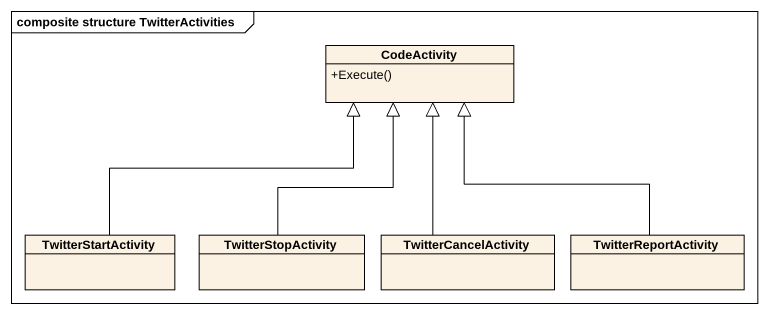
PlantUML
@startuml
mainframe composite structure TwitterActivities
hide circle
hide empty members
skinparam classAttributeIconSize 0
class CodeActivity {
  +Execute()
}
class TwitterStartActivity
class TwitterStopActivity
class TwitterCancelActivity
class TwitterReportActivity
TwitterStartActivity -right-|> CodeActivity
TwitterStopActivity -up-|> CodeActivity
TwitterCancelActivity -up-|> CodeActivity
TwitterReportActivity -up-|> CodeActivity
@enduml
